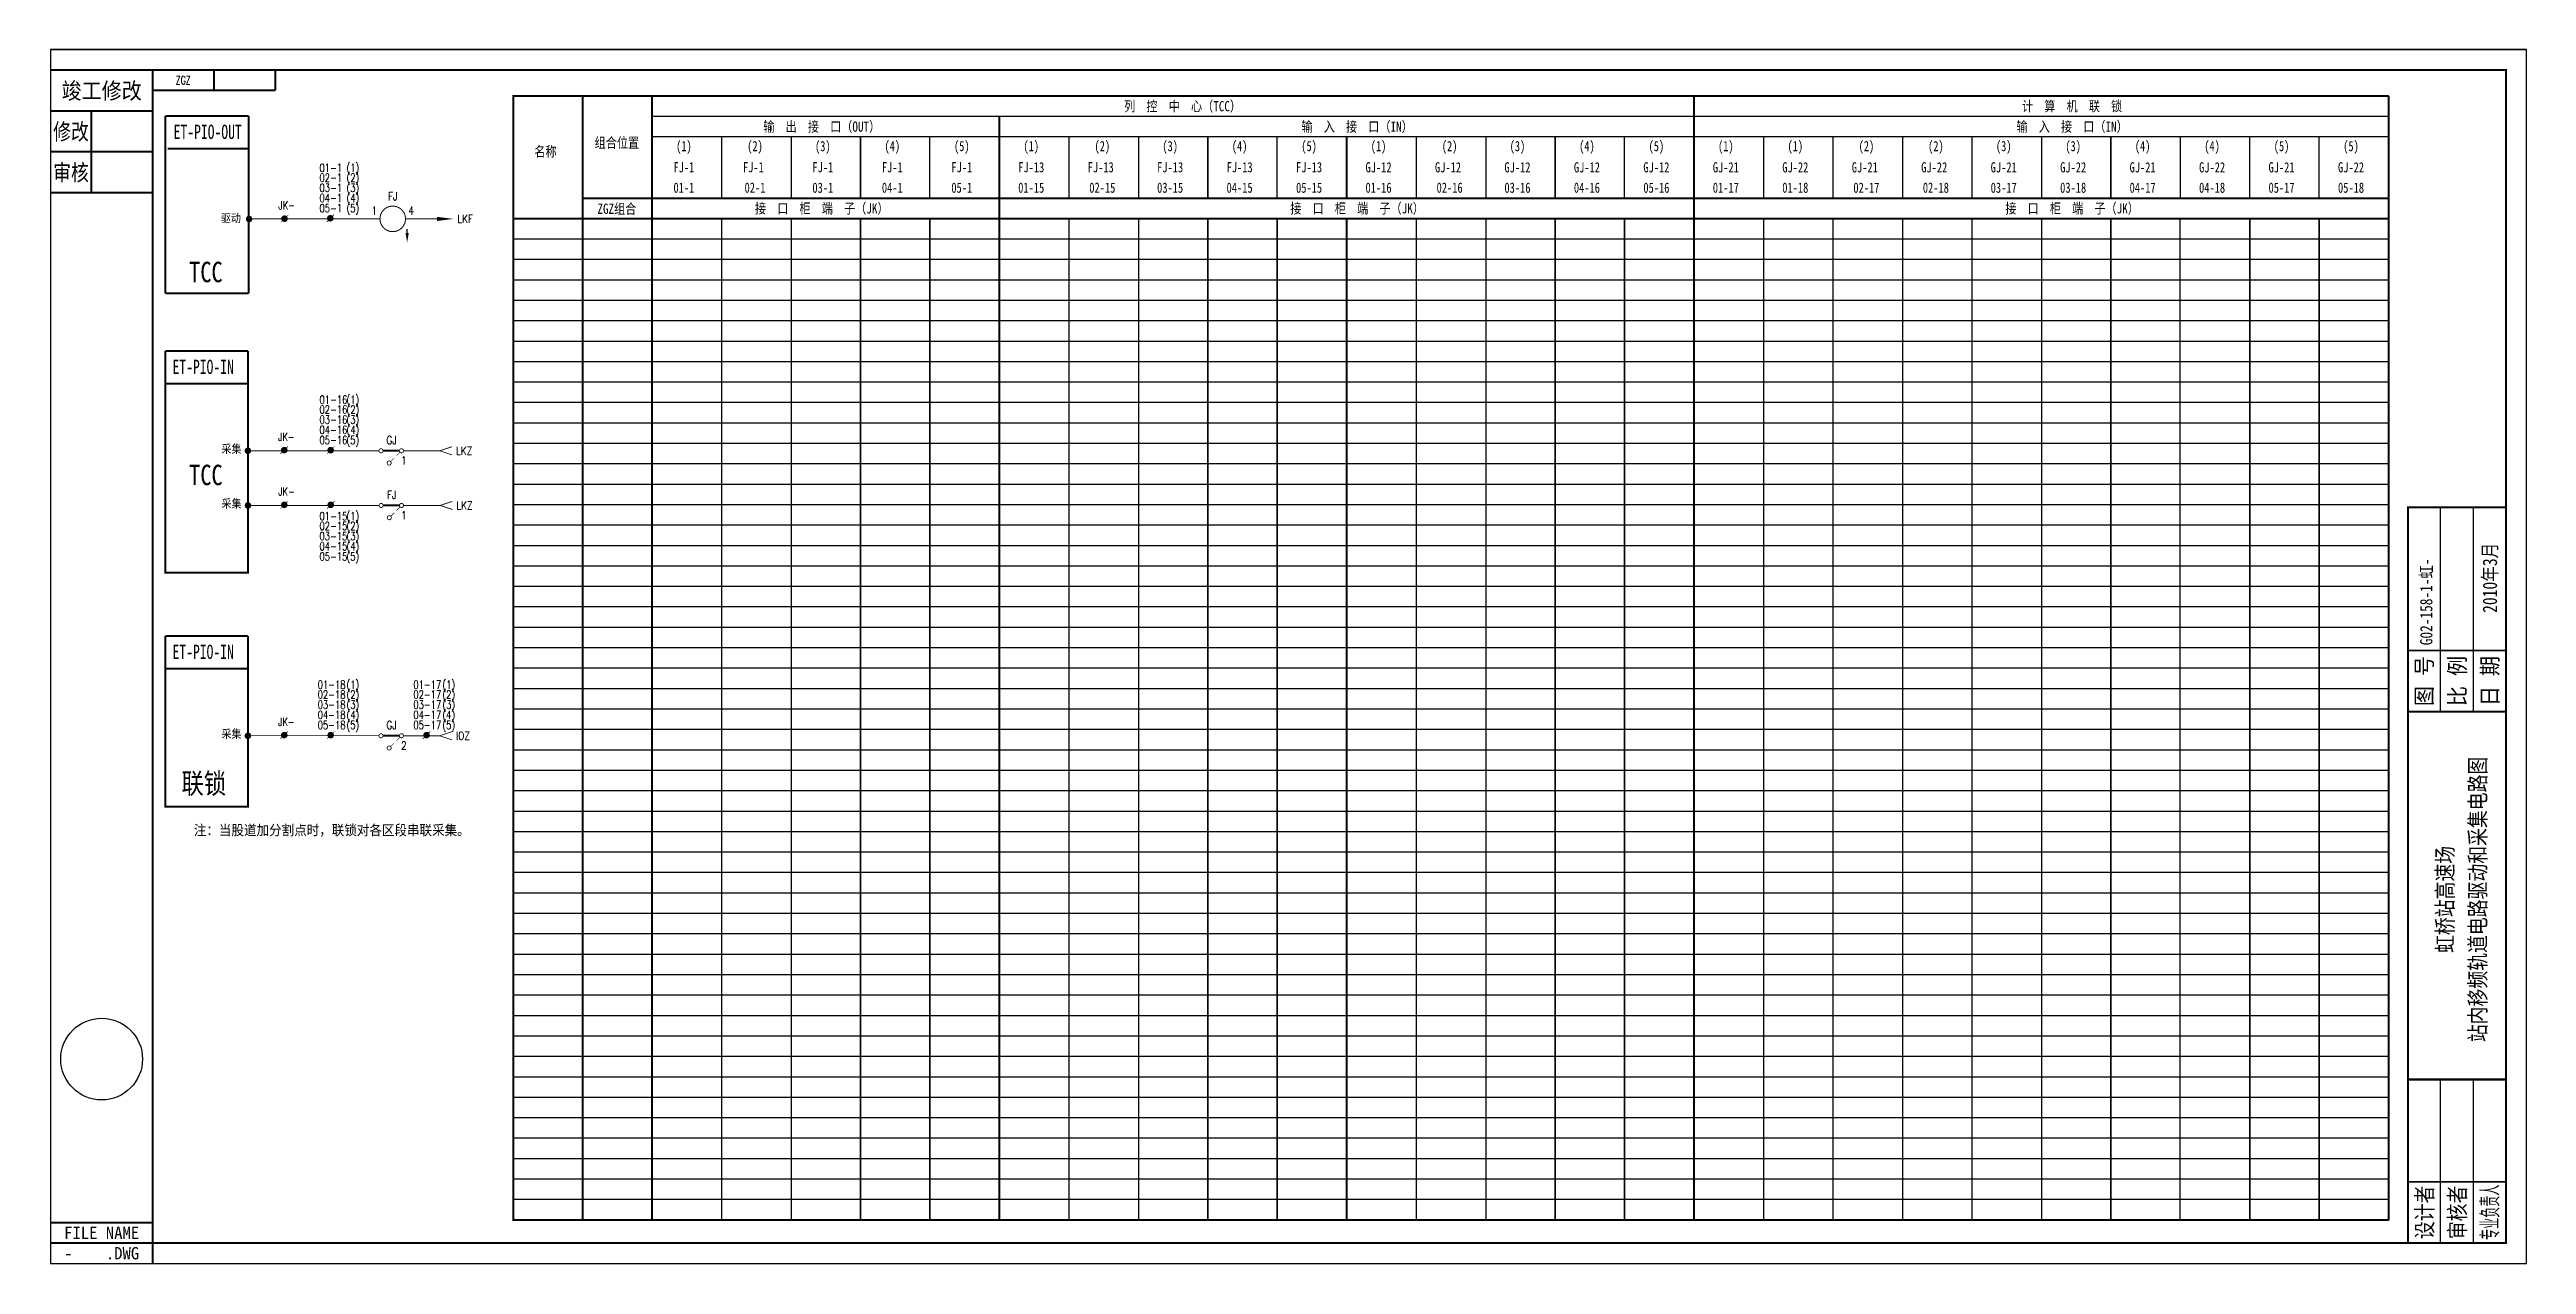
# Model space of a CAD drawing. Extents: x -113 to 493, y -256 to 41.
import ezdxf
from ezdxf.enums import TextEntityAlignment as Align

# ---------------------------------------------------------------- set-up
doc = ezdxf.new("R2010")
doc.units = 0
doc.header["$MEASUREMENT"] = 0
doc.linetypes.add('DASHED2', pattern=[0.375, 0.25, -0.125])
doc.layers.get('0').update_dxf_attribs({"linetype": 'CONTINUOUS'})
doc.layers.add('DEFINE', color=7, linetype='CONTINUOUS')
doc.styles.add('CHINESE', font='SimSun.ttf', dxfattribs={"width": 0.9})
doc.styles.add('HZ', font='txt.shx', dxfattribs={"width": 0.7, "height": 4.125067, "bigfont": 'hztxt.shx'})
doc.styles.add('ITALICC', font='txt', dxfattribs={"width": 0.75})
doc.styles.add('ST', font='SimSun.ttf', dxfattribs={"width": 0.8})
doc.styles.get("Standard").update_dxf_attribs({"font": 'txt.shx', "bigfont": 'hztxt.shx'})

# ---------------------------------------------------------------- blocks, each defined once
blk = doc.blocks.new('W22')
at = {"const_width": 0.8}
blk.add_lwpolyline([(-0.4, 0, 1), (0.4, 0, 1)], format="xyb", close=True, dxfattribs=at)
blk = doc.blocks.new('W05')
at = {"const_width": 0.25}
blk.add_lwpolyline([(-3.125, 0, 1), (3.125, 0, 1)], format="xyb", close=True, dxfattribs=at)
blk = doc.blocks.new('W53')
blk.add_line((0, 1), (0, 0))
blk.add_lwpolyline([(0, 3.25, 0, 0.8, 0), (0, 1, 0.8, 0.8, 0)], format="xyseb")
blk = doc.blocks.new('W21')
at = {"const_width": 0.15}
for points in [[(0, 0), (-0.92, -0.92)], [(0, 0), (0.92, 0.92)]]:
    blk.add_lwpolyline(points, dxfattribs=at)
at = {"const_width": 0.8}
blk.add_lwpolyline([(-0.4, 0, 1), (0.4, 0, 1)], format="xyb", close=True, dxfattribs=at)
blk = doc.blocks.new('BZTB')
at = {"color": 7}
for p, q in [((0.23, 16), (40.23, 16)), ((130.23, 16), (180.23, 16)), ((0.23, 8), (40.23, 8)), ((130.23, 8), (180.23, 8))]:
    blk.add_line(p, q, dxfattribs=at)
at = {"color": 7, "const_width": 0.5}
blk.add_lwpolyline([(0.23, 0), (180.23, 0), (180.23, 24), (0.23, 24)], close=True, dxfattribs=at)
at = {"color": 7}
for points, const_width in [([(40.23, 24), (40.23, 0)], 0.5), ([(130.23, 24), (130.23, 0)], 0.5), ([(15.23, 24), (15.23, 0)], 0.4), ([(145.23, 24), (145.23, 0)], 0.4)]:
    blk.add_lwpolyline(points, dxfattribs=dict(at, const_width=const_width))
at = {"color": 7, "style": 'CHINESE'}
for s, width, p in [('设计者', 0.8, (7.73, 20)), ('图 号', 0.9, (137.73, 20)), ('审核者', 0.8, (7.73, 12)), ('比 例', 0.9, (137.73, 12)), ('日 期', 0.9, (137.73, 4))]:
    blk.add_text(s, height=4, dxfattribs=dict(at, width=width)).set_placement(p, align=Align.MIDDLE)
at = {"color": 7, "style": 'CHINESE', "width": 0.478723}
blk.add_text('专业负责人', height=4, dxfattribs=at).set_placement((1, 2), (14.5, 2), align=Align.FIT)
blk = doc.blocks.new('113')
at = {"const_width": 0.2}
for points in [[(-6, 0, 1), (-5, 0, 1)], [(-1, 0, 1), (0, 0, 1)], [(-4, -3, 1), (-3, -3, 1)]]:
    blk.add_lwpolyline(points, format="xyb", close=True, dxfattribs=at)
for points, const_width in [([(-5, 0), (-1, 0)], 0.5), ([(-2.3, -1.8), (-3.15, -2.65)], 0.15), ([(-0.85, -0.35), (-1.7, -1.2)], 0.15)]:
    blk.add_lwpolyline(points, dxfattribs=dict(const_width=const_width))
blk.add_lwpolyline([(-5.5, -4.5, 0, 0, 0), (-5.5, -3.5, 0.8, 0, 0), (-5.5, -1.3, 0, 0, 0)], format="xyseb")
at = {"width": 0.8}
for tag, p in [('RELAY', (-3, 2.2)), ('0', (0, -2))]:
    blk.add_attdef(tag, text='', height=2, dxfattribs=at).set_placement(p, align=Align.MIDDLE)
blk = doc.blocks.new('133')
at = {"const_width": 0.2}
for points in [[(-6, 0, 1), (-5, 0, 1)], [(-1, 0, 1), (0, 0, 1)], [(-4, -3, 1), (-3, -3, 1)]]:
    blk.add_lwpolyline(points, format="xyb", close=True, dxfattribs=at)
for points, const_width in [([(-5, 0), (-1, 0)], 0.5), ([(-2.3, -1.8), (-3.15, -2.65)], 0.15), ([(-0.85, -0.35), (-1.7, -1.2)], 0.15)]:
    blk.add_lwpolyline(points, dxfattribs=dict(const_width=const_width))
blk.add_lwpolyline([(-5.5, -1.3, 0, 0, 0), (-5.5, -2.3, 0.8, 0, 0), (-5.5, -4.5, 0, 0, 0)], format="xyseb")
at = {"width": 0.8}
for tag, p in [('RELAY', (-3, 2.2)), ('0', (0, -2))]:
    blk.add_attdef(tag, text='', height=2, dxfattribs=at).set_placement(p, align=Align.MIDDLE)
blk = doc.blocks.new('W54')
at = {"const_width": 0.2}
blk.add_lwpolyline([(3, 1), (0, 0), (3, -1)], dxfattribs=at)
blk = doc.blocks.new('dlt_yth_qc_tb')
at = {"color": 0}
for p, q in [((459, 30), (0, 30)), ((34, -245), (34, 30)), ((34, -245), (34, 30)), ((34, -245), (34, 30)), ((51, 20), (51, 5)), ((68, 20), (68, 5)), ((85, 5), (85, 20)), ((85, 20), (85, 5)), ((102, 5), (102, 20)), ((102, 5), (102, 20)), ((136, 20), (136, 5)), ((153, 20), (153, 5)), ((170, 5), (170, 20)), ((170, 20), (170, 5)), ((187, 5), (187, 20)), ((187, 5), (187, 20)), ((221, 20), (221, 5)), ((238, 20), (238, 5)), ((255, 20), (255, 5)), ((255, 5), (255, 20)), ((272, 5), (272, 20)), ((272, 5), (272, 20)), ((306, 20), (306, 5)), ((323, 20), (323, 5)), ((340, 20), (340, 5)), ((357, 20), (357, 5)), ((374, 20), (374, 5)), ((391, 5), (391, 20)), ((391, 20), (391, 5)), ((408, 20), (408, 5)), ((425, 5), (425, 20)), ((425, 5), (425, 20)), ((442, 5), (442, 20)), ((442, 5), (442, 20)), ((459, 20), (459, 5)), ((34, 0), (34, -245)), ((34, 0), (34, -245)), ((51, 0), (51, -245)), ((68, 0), (68, -245)), ((85, 0), (85, -245)), ((85, -245), (85, 0)), ((102, 0), (102, -245)), ((102, -245), (102, 0)), ((102, -245), (102, 0)), ((136, 0), (136, -245)), ((153, 0), (153, -245)), ((170, 0), (170, -245)), ((170, -245), (170, 0)), ((187, 0), (187, -245)), ((187, -245), (187, 0)), ((187, -245), (187, 0)), ((221, 0), (221, -245)), ((238, 0), (238, -245)), ((255, -245), (255, 0)), ((255, 0), (255, -245)), ((272, -245), (272, 0)), ((272, -245), (272, 0)), ((272, 0), (272, -245)), ((306, 0), (306, -245)), ((323, 0), (323, -245)), ((340, 0), (340, -245)), ((357, 0), (357, -245)), ((374, 0), (374, -245)), ((391, 0), (391, -245)), ((391, -245), (391, 0)), ((408, -245), (408, 0)), ((425, 0), (425, -245)), ((425, -245), (425, 0)), ((425, -245), (425, 0)), ((442, 0), (442, -245)), ((442, -245), (442, 0)), ((442, -245), (442, 0)), ((459, 0), (459, -245)), ((459, -5), (16.27, -5)), ((459, -10), (0, -10)), ((459, -15), (0, -15)), ((459, -20), (0, -20)), ((459, -25), (0, -25)), ((459, -30), (0, -30)), ((459, -35), (0, -35)), ((459, -40), (0, -40)), ((459, -45), (0, -45)), ((459, -50), (0, -50)), ((459, -55), (0, -55)), ((459, -60), (0, -60)), ((459, -65), (0, -65)), ((459, -70), (0, -70)), ((459, -75), (0, -75)), ((459, -80), (0, -80)), ((459, -85), (0, -85)), ((459, -90), (0, -90)), ((459, -95), (0, -95)), ((459, -100), (0, -100)), ((459, -105), (16.27, -105)), ((459, -110), (0, -110)), ((459, -115), (0, -115)), ((459, -120), (0, -120)), ((459, -125), (0, -125)), ((459, -130), (0, -130)), ((459, -135), (0, -135)), ((459, -140), (0, -140)), ((459, -145), (0, -145)), ((459, -150), (0, -150)), ((459, -155), (0, -155)), ((459, -160), (0, -160)), ((459, -165), (0, -165)), ((459, -170), (0, -170)), ((459, -175), (0, -175)), ((459, -180), (0, -180)), ((459, -185), (0, -185)), ((459, -190), (0, -190)), ((459, -195), (0, -195)), ((459, -200), (0, -200)), ((459, -200), (0, -200)), ((459, -205), (0, -205)), ((459, -210), (0, -210)), ((459, -220), (0, -220)), ((459, -225), (0, -225)), ((459, -230), (0, -230)), ((459, -235), (0, -235)), ((459, -240), (0, -240)), ((459, -245), (0, -245)), ((459, -245), (0, -245)), ((459, -245), (0, -245)), ((459, -245), (0, -245))]:
    blk.add_line(p, q, dxfattribs=at)
for p, q in [((459, 25), (34, 25)), ((459, 20), (34, 20)), ((459, 0), (34, 0)), ((459, -5), (0, -5)), ((459, -105), (0, -105))]:
    blk.add_line(p, q)
at = {"color": 7}
blk.add_line((459, -215), (0, -215), dxfattribs=at)
at = {"color": 0, "const_width": 0.5}
for points in [[(459, 30), (0, 30), (0, -245), (459, -245)], [(17, 30), (17, -245)], [(34, 30), (34, -245)], [(119, 25), (119, -245)], [(289, 30), (289, -245)], [(459, 30), (459, -245)], [(204, 20), (204, 5)], [(459, 0), (0, 0)], [(17, 5), (459, 5)], [(34, 0), (459, 0)], [(204, 0), (204, -245)]]:
    blk.add_lwpolyline(points, dxfattribs=at)
at = {"color": 7}
for s, style, width, p in [('列  控  中  心（TCC）', 'CHINESE', 0.8, (163.83, 27.58)), ('计  算  机  联  锁', 'CHINESE', 0.8, (381.52, 27.58)), ('组合位置', 'CHINESE', 0.8, (25.38, 18.66)), ('(1)', 'ITALICC', 0.75, (41.78, 17.58)), ('(2)', 'ITALICC', 0.75, (59.18, 17.58)), ('输  出  接  口（OUT）', 'CHINESE', 0.8, (75.52, 22.58)), ('(3)', 'ITALICC', 0.75, (75.78, 17.58)), ('(4)', 'ITALICC', 0.75, (92.78, 17.58)), ('(5)', 'ITALICC', 0.75, (109.78, 17.58)), ('(1)', 'ITALICC', 0.75, (126.78, 17.58)), ('(2)', 'ITALICC', 0.75, (144.18, 17.58)), ('(3)', 'ITALICC', 0.75, (160.78, 17.58)), ('(4)', 'ITALICC', 0.75, (177.78, 17.58)), ('输  入  接  口（IN）', 'CHINESE', 0.8, (206.54, 22.58)), ('(5)', 'ITALICC', 0.75, (194.78, 17.58)), ('(1)', 'ITALICC', 0.75, (211.78, 17.58)), ('(2)', 'ITALICC', 0.75, (229.18, 17.58)), ('(3)', 'ITALICC', 0.75, (245.78, 17.58)), ('(4)', 'ITALICC', 0.75, (262.78, 17.58)), ('(5)', 'ITALICC', 0.75, (279.78, 17.58)), ('(1)', 'ITALICC', 0.75, (296.78, 17.58)), ('(1)', 'ITALICC', 0.75, (313.78, 17.58)), ('(2)', 'ITALICC', 0.75, (331.18, 17.58)), ('(2)', 'ITALICC', 0.75, (348.18, 17.58)), ('(3)', 'ITALICC', 0.75, (364.78, 17.58)), ('输  入  接  口（IN）', 'CHINESE', 0.8, (381.52, 22.58)), ('(3)', 'ITALICC', 0.75, (381.78, 17.58)), ('(4)', 'ITALICC', 0.75, (398.78, 17.58)), ('(4)', 'ITALICC', 0.75, (415.78, 17.58)), ('(5)', 'ITALICC', 0.75, (432.78, 17.58)), ('(5)', 'ITALICC', 0.75, (449.78, 17.58)), ('名称', 'CHINESE', 0.8, (7.9, 16.48)), ('FJ-1', 'ITALICC', 0.75, (41.78, 12.58)), ('FJ-1', 'ITALICC', 0.75, (58.78, 12.58)), ('FJ-1', 'ITALICC', 0.75, (75.78, 12.58)), ('FJ-1', 'ITALICC', 0.75, (92.78, 12.58)), ('FJ-1', 'ITALICC', 0.75, (109.78, 12.58)), ('FJ-13', 'ITALICC', 0.75, (126.78, 12.58)), ('FJ-13', 'ITALICC', 0.75, (143.78, 12.58)), ('FJ-13', 'ITALICC', 0.75, (160.78, 12.58)), ('FJ-13', 'ITALICC', 0.75, (177.78, 12.58)), ('FJ-13', 'ITALICC', 0.75, (194.78, 12.58)), ('GJ-12', 'ITALICC', 0.75, (211.78, 12.58)), ('GJ-12', 'ITALICC', 0.75, (228.78, 12.58)), ('GJ-12', 'ITALICC', 0.75, (245.78, 12.58)), ('GJ-12', 'ITALICC', 0.75, (262.78, 12.58)), ('GJ-12', 'ITALICC', 0.75, (279.78, 12.58)), ('GJ-21', 'ITALICC', 0.75, (296.78, 12.58)), ('GJ-22', 'ITALICC', 0.75, (313.78, 12.58)), ('GJ-21', 'ITALICC', 0.75, (330.78, 12.58)), ('GJ-22', 'ITALICC', 0.75, (347.78, 12.58)), ('GJ-21', 'ITALICC', 0.75, (364.78, 12.58)), ('GJ-22', 'ITALICC', 0.75, (381.78, 12.58)), ('GJ-21', 'ITALICC', 0.75, (398.78, 12.58)), ('GJ-22', 'ITALICC', 0.75, (415.78, 12.58)), ('GJ-21', 'ITALICC', 0.75, (432.78, 12.58)), ('GJ-22', 'ITALICC', 0.75, (449.78, 12.58)), ('01-1', 'ITALICC', 0.75, (41.78, 7.58)), ('02-1', 'ITALICC', 0.75, (59.18, 7.58)), ('03-1', 'ITALICC', 0.75, (75.78, 7.58)), ('04-1', 'ITALICC', 0.75, (92.78, 7.58)), ('05-1', 'ITALICC', 0.75, (109.78, 7.58)), ('01-15', 'ITALICC', 0.75, (126.78, 7.58)), ('02-15', 'ITALICC', 0.75, (144.18, 7.58)), ('03-15', 'ITALICC', 0.75, (160.78, 7.58)), ('04-15', 'ITALICC', 0.75, (177.78, 7.58)), ('05-15', 'ITALICC', 0.75, (194.78, 7.58)), ('01-16', 'ITALICC', 0.75, (211.78, 7.58)), ('02-16', 'ITALICC', 0.75, (229.18, 7.58)), ('03-16', 'ITALICC', 0.75, (245.78, 7.58)), ('04-16', 'ITALICC', 0.75, (262.78, 7.58)), ('05-16', 'ITALICC', 0.75, (279.78, 7.58)), ('01-17', 'ITALICC', 0.75, (296.78, 7.58)), ('01-18', 'ITALICC', 0.75, (313.78, 7.58)), ('02-17', 'ITALICC', 0.75, (331.18, 7.58)), ('02-18', 'ITALICC', 0.75, (348.18, 7.58)), ('03-17', 'ITALICC', 0.75, (364.78, 7.58)), ('03-18', 'ITALICC', 0.75, (381.78, 7.58)), ('04-17', 'ITALICC', 0.75, (398.78, 7.58)), ('04-18', 'ITALICC', 0.75, (415.78, 7.58)), ('05-17', 'ITALICC', 0.75, (432.78, 7.58)), ('05-18', 'ITALICC', 0.75, (449.78, 7.58)), ('ZGZ组合', 'CHINESE', 0.8, (25.38, 2.49)), ('接  口  柜  端  子（JK）', 'CHINESE', 0.8, (75.52, 2.58)), ('接  口  柜  端  子（JK）', 'CHINESE', 0.8, (206.54, 2.58)), ('接  口  柜  端  子（JK）', 'CHINESE', 0.8, (381.52, 2.58))]:
    blk.add_text(s, height=2.5, dxfattribs=dict(at, style=style, width=width)).set_placement(p, align=Align.MIDDLE)

msp = doc.modelspace()

# ---------------------------------------------------------------- linework, layer by layer
at = {"color": 7}
msp.add_line((-113.22, 41.39), (492.61, 41.39), dxfattribs=at)
at = {"const_width": 0.5}
for points in [[(-113.22, 36.39), (-88.22, 36.39)], [(-113.22, 26.39), (-88.22, 26.39)], [(-103.22, 6.39), (-103.22, 26.39)], [(-113.22, 16.39), (-88.22, 16.39)], [(-113.22, 6.39), (-88.22, 6.39)], [(-113.22, -245.61), (-88.22, -245.61)], [(-88.22, -255.61), (-88.22, -250.61), (-113.22, -250.61)]]:
    msp.add_lwpolyline(points, dxfattribs=at)
msp.add_lwpolyline([(-113.22, -255.61), (492.72, -255.61), (492.72, 41.39), (-113.22, 41.39)], close=True)
msp.add_lwpolyline([(-88.22, -250.61), (487.72, -250.61), (487.72, 36.39), (-88.22, 36.39)], close=True, dxfattribs=at)
at = {"color": 0}
for points in [[(-58.22, 31.39, 0.5, 0.5, 0), (-88.22, 31.39, 0.5, 0.5, 0), (-88.22, 36.39, 0.5, 0.5, 0), (-58.22, 36.39, 0.5, 0.5, 0)], [(-73.22, 36.39, 0.5, 0.5, 0), (-73.22, 31.39, 0.5, 0.5, 0)], [(-58.22, 36.39, 0.5, 0.5, 0), (-58.22, 31.39, 0.5, 0.5, 0)], [(-84.59, 17.15, 0.5, 0.5, 0), (-64.75, 17.15, 0.5, 0.5, 0)], [(-18.62, -0.04, 0.2, 0.2, 0), (-26.23, -0.04, 0.2, 0.2, 0)], [(-85.1, -32.35, 0.5, 0.5, 0), (-64.88, -32.35, 0.5, 0.5, 0)], [(-85.1, -40.35, 0.5, 0.5, 0), (-64.88, -40.35, 0.5, 0.5, 0)], [(-32.92, -56.78, 0.2, 0.2, 0), (-64.9, -56.78, 0.2, 0.2, 0)], [(-32.9, -70.16, 0.2, 0.2, 0), (-64.88, -70.16, 0.2, 0.2, 0)], [(-85.1, -102.08, 0.5, 0.5, 0), (-64.88, -102.08, 0.5, 0.5, 0)], [(-85.1, -110.08, 0.5, 0.5, 0), (-64.88, -110.08, 0.5, 0.5, 0)], [(-32.92, -126.5, 0.2, 0.2, 0), (-64.9, -126.5, 0.2, 0.2, 0)]]:
    msp.add_lwpolyline(points, format="xyseb", dxfattribs=at)
at = {"color": 7, "linetype": 'ByBlock', "ltscale": 15}
for points, const_width in [([(-85.1, 25.15), (-85.1, -18.29)], 0.5), ([(-85.1, 25.15), (-64.75, 25.15)], 0.2), ([(-64.75, 25.15), (-64.75, -18.29)], 0.5), ([(-85.1, -18.29), (-64.75, -18.29)], 0.5)]:
    msp.add_lwpolyline(points, dxfattribs=dict(at, const_width=const_width))
at = {"color": 0}
for points, const_width in [([(-85.1, 25.15), (-64.75, 25.15)], 0.5), ([(-85.1, -32.35), (-85.1, -86.57), (-64.88, -86.57), (-64.88, -32.35)], 0.5), ([(-17.89, -56.78), (-26.85, -56.78)], 0.2), ([(-17.99, -56.78), (-17.79, -56.78)], 0.2), ([(-17.87, -70.16), (-26.83, -70.16)], 0.2), ([(-17.87, -70.16), (-17.68, -70.16)], 0.2), ([(-85.1, -102.08), (-85.1, -143.85), (-64.88, -143.85), (-64.88, -102.08)], 0.5), ([(-17.89, -126.51), (-26.85, -126.51)], 0.2), ([(-17.99, -126.51), (-17.79, -126.51)], 0.2)]:
    msp.add_lwpolyline(points, dxfattribs=dict(at, const_width=const_width))
at = {"color": 7, "const_width": 0.2}
msp.add_lwpolyline([(-32.73, -0.04), (-64, -0.04)], dxfattribs=at)
at = {"color": 0, "linetype": 'DASHED2', "ltscale": 15}
msp.add_lwpolyline([(-14.62, -0.04, 0, 1, 0), (-18.62, -0.04, 1, 1, 0)], format="xyseb", dxfattribs=at)
at = {"color": 7}
msp.add_circle((-100.72, -205.61), 10, dxfattribs=at)

# ---------------------------------------------------------------- block references
at = {"color": 7, "linetype": 'ByBlock', "ltscale": 15}
msp.add_blockref('W22', (-64.63, -0.07), dxfattribs=at)
at = {"color": 0}
for name, p in [('W21', (-55.96, 0.01)), ('W22', (-64.92, -56.78)), ('W21', (-56.03, -56.62)), ('W21', (-44.67, -56.62)), ('113', (-26.85, -56.78)), ('W54', (-17.99, -56.78)), ('W22', (-64.91, -70.16)), ('W21', (-56.02, -70)), ('W21', (-44.65, -70)), ('133', (-26.83, -70.16)), ('W54', (-17.87, -70.16)), ('W22', (-64.92, -126.51)), ('W21', (-56.03, -126.35)), ('W21', (-44.67, -126.35)), ('113', (-26.85, -126.51)), ('W21', (-21.2, -126.35)), ('W54', (-17.99, -126.51))]:
    msp.add_blockref(name, p, dxfattribs=at)
at = {"color": 0, "linetype": 'Continuous'}
msp.add_blockref('W21', (-44.76, 0.11), dxfattribs=at)
at = {"color": 0, "linetype": 'DASHED2', "ltscale": 15}
msp.add_blockref('W05', (-29.48, -0.04), dxfattribs=at)
at = {"color": 0, "linetype": 'DASHED2', "ltscale": 15, "rotation": 180}
msp.add_blockref('W53', (-25.95, -2.53), dxfattribs=at)
at = {"rotation": 90}
msp.add_blockref('BZTB', (487.72, -250.84), dxfattribs=at)
at = {"layer": 'DEFINE', "color": 7}
msp.add_blockref('dlt_yth_qc_tb', (0, 0), dxfattribs=at)

# ---------------------------------------------------------------- texts
at = {"color": 7, "style": 'CHINESE'}
for s, width, p in [('竣工修改', 0.9, (-100.72, 31.39)), ('修改', 0.8, (-108.22, 21.39)), ('审核', 0.8, (-108.22, 11.39))]:
    msp.add_text(s, height=4, dxfattribs=dict(at, width=width)).set_placement(p, align=Align.MIDDLE)
at = {"color": 7, "linetype": 'Continuous', "style": 'HZ', "width": 0.7}
msp.add_text('ZGZ', height=2, dxfattribs=at).set_placement((-78.92, 32.87), align=Align.RIGHT)
at = {"color": 7, "style": 'CHINESE', "width": 0.7}
for s, p in [('ET-PIO-OUT', (-83.1, 19.51)), ('ET-PIO-IN', (-83.37, -37.99)), ('ET-PIO-IN', (-83.37, -107.72))]:
    msp.add_text(s, height=3.5, dxfattribs=at).set_placement(p)
at = {"color": 7}
for s, width, p in [('01-1', 0.75, (-47.41, 11.45)), ('(1)', 0.75, (-40.77, 11.45)), ('02-1', 0.75, (-47.41, 9.05)), ('03-1', 0.75, (-47.41, 6.56)), ('04-1', 0.75, (-47.41, 4.07)), ('(2)', 0.75, (-40.77, 9.05)), ('(3)', 0.75, (-40.77, 6.56)), ('(4)', 0.75, (-40.77, 4.07)), ('JK-', 0.75, (-57.45, 2.28)), ('05-1', 0.75, (-47.41, 1.59)), ('(5)', 0.75, (-40.77, 1.59)), ('01-16', 0.75, (-47.41, -45.29)), ('02-16', 0.75, (-47.41, -47.69)), ('03-16', 0.75, (-47.41, -50.17)), ('(1)', 0.75, (-40.77, -45.29)), ('(2)', 0.75, (-40.77, -47.69)), ('(3)', 0.75, (-40.77, -50.17)), ('JK-', 0.75, (-57.52, -54.35)), ('04-16', 0.75, (-47.41, -52.66)), ('05-16', 0.75, (-47.41, -55.15)), ('(4)', 0.75, (-40.77, -52.66)), ('(5)', 0.75, (-40.77, -55.15)), ('LKZ', 0.8, (-14, -57.78)), ('JK-', 0.75, (-57.5, -67.73)), ('01-15', 0.75, (-47.41, -73.77)), ('(1)', 0.75, (-40.77, -73.77)), ('LKZ', 0.8, (-13.89, -71.16)), ('02-15', 0.75, (-47.41, -76.17)), ('03-15', 0.75, (-47.41, -78.66)), ('(2)', 0.75, (-40.77, -76.17)), ('(3)', 0.75, (-40.77, -78.66)), ('(4)', 0.75, (-40.77, -81.14)), ('04-15', 0.75, (-47.41, -81.14)), ('05-15', 0.75, (-47.41, -83.63)), ('(5)', 0.75, (-40.77, -83.63)), ('01-18', 0.75, (-47.85, -115.01)), ('(1)', 0.75, (-40.77, -115.01)), ('(2)', 0.75, (-40.77, -117.42)), ('01-17', 0.75, (-24.43, -115.01)), ('(1)', 0.75, (-17.31, -115.01)), ('(2)', 0.75, (-17.31, -117.42)), ('02-18', 0.75, (-47.85, -117.42)), ('03-18', 0.75, (-47.85, -119.9)), ('04-18', 0.75, (-47.85, -122.39)), ('(3)', 0.75, (-40.77, -119.9)), ('(4)', 0.75, (-40.77, -122.39)), ('02-17', 0.75, (-24.43, -117.42)), ('03-17', 0.75, (-24.43, -119.9)), ('04-17', 0.75, (-24.43, -122.39)), ('(3)', 0.75, (-17.31, -119.9)), ('(4)', 0.75, (-17.31, -122.39)), ('JK-', 0.75, (-57.52, -124.08)), ('05-18', 0.75, (-47.85, -124.87)), ('(5)', 0.75, (-40.77, -124.87)), ('05-17', 0.75, (-24.43, -124.87)), ('(5)', 0.75, (-17.31, -124.87)), ('IOZ', 0.8, (-14, -127.51))]:
    msp.add_text(s, height=2, dxfattribs=dict(at, width=width)).set_placement(p)
at = {"color": 7, "linetype": 'DASHED2', "ltscale": 15, "width": 0.8}
for s, p in [('FJ', (-29.48, 4.49)), ('1', (-33.98, 0.99)), ('4', (-24.98, 0.99))]:
    msp.add_text(s, height=2, dxfattribs=at).set_placement(p, align=Align.CENTER)
at = {"color": 7, "style": 'CHINESE', "width": 0.9}
for s, height, p in [('驱动', 2, (-69.09, -0.88)), ('采集', 2, (-68.94, -57.31)), ('采集', 2, (-68.93, -70.69)), ('采集', 2, (-68.94, -127.04)), ('注：当股道加分割点时，联锁对各区段串联采集。', 2.5, (-44.4, -150.84))]:
    msp.add_text(s, height=height, dxfattribs=at).set_placement(p, align=Align.CENTER)
at = {"color": 7, "linetype": 'DASHED2', "ltscale": 15, "width": 0.8}
msp.add_text('LKF', height=2, dxfattribs=at).set_placement((-13.69, -0.04), align=Align.MIDDLE_LEFT)
at = {"color": 7, "linetype": 'ByBlock', "ltscale": 15, "style": 'CHINESE', "width": 0.8}
for s, p in [('TCC', (-79.29, -15.53)), ('TCC', (-79.29, -65.19)), ('联锁', (-81.17, -140.66))]:
    msp.add_text(s, height=5, dxfattribs=at).set_placement(p)
at = {"color": 7, "width": 0.8}
for s, p in [('GJ', (-29.76, -55.16)), ('1', (-26.76, -60.16)), ('FJ', (-29.74, -68.54)), ('1', (-26.74, -73.54)), ('GJ', (-29.76, -124.89)), ('2', (-26.76, -129.89))]:
    msp.add_text(s, height=2, dxfattribs=at).set_placement(p, align=Align.CENTER)
at = {"color": 7, "style": 'CHINESE'}
for s, p in [('FILE NAME', (-100.72, -248.11)), ('-    .DWG', (-100.72, -253.11))]:
    msp.add_text(s, height=3, dxfattribs=at).set_placement(p, align=Align.MIDDLE)
at = {"layer": 'DEFINE', "color": 5, "style": 'ST', "width": 0.8}
msp.add_text('G02-158-1-虹-', height=3, rotation=90, dxfattribs=at).set_placement((469.69, -104.36))
at = {"layer": 'DEFINE', "color": 5, "width": 0.8}
for s, height, style, p in [('2010年3月', 3.5, 'ST', (483.69, -87.86)), ('站内移频轨道电路驱动和采集电路图', 4, 'CHINESE', (480.71, -166.55, 0)), ('虹桥站高速场', 4, 'CHINESE', (472.71, -166.55, 0))]:
    msp.add_text(s, height=height, rotation=90, dxfattribs=dict(at, style=style)).set_placement(p, align=Align.MIDDLE)

doc.saveas('drawing.dxf')
